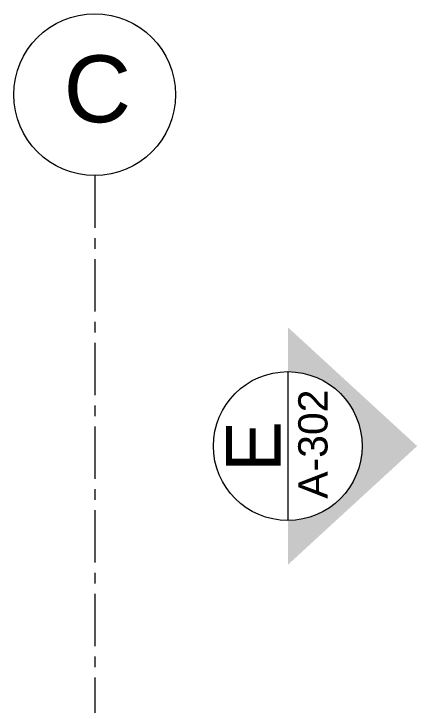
# Model space of a CAD drawing. Header units: centimetres. Extents: x 5667 to 17750, y 274 to 6203.
# Drawn here: x 8081.7 to 8178.2, y 1644.1 to 1809.4 of the extents above; entities that cross this region are included whole.
import ezdxf
from ezdxf.enums import TextEntityAlignment as Align

# ---------------------------------------------------------------- set-up
doc = ezdxf.new("R2010")
doc.units = ezdxf.units.CM
doc.header["$MEASUREMENT"] = 0
doc.linetypes.add('CENTERX2', pattern=[4, 2.5, -0.5, 0.5, -0.5])
doc.layers.get('0').update_dxf_attribs({"lineweight": 18})
doc.layers.add('G-ANNO-DIM', color=3, linetype='Continuous', lineweight=9)
doc.styles.add('ARIAL', font='arial.ttf')

# ---------------------------------------------------------------- blocks, each defined once
blk = doc.blocks.new('division')
at = {"linetype": 'CENTERX2', "ltscale": 5}
blk.add_line((0, 1474.86), (0, 19.33), dxfattribs=at)
blk.add_circle((0, 1494.19), 19.33)
at = {"linetype": 'CENTERX2', "ltscale": 5, "style": 'ARIAL'}
for p in [(-7.42, 1487.59), (-7.06, -6.48)]:
    blk.add_attdef('A', p, '', height=16, dxfattribs=at)
blk = doc.blocks.new('section plan')
h = blk.add_hatch(color=256)
h.dxf.hatch_style = 1
h.paths.add_polyline_path([(56.88, 0.31), (46.28, 0.31, -1), (10.72, 0.31), (0.12, 0.31), (28.5, -30.58)])
blk.add_line((46.28, 0.34), (10.72, 0.34))
blk.add_circle((28.5, 0.34), 17.78)
at = {"style": 'ARIAL'}
for tag, height, p in [('A', 13, (28.38, 8.58)), ('A-301', 7, (28.96, -5.66))]:
    blk.add_attdef(tag, text='', height=height, dxfattribs=at).set_placement(p, align=Align.MIDDLE_CENTER)

msp = doc.modelspace()

# ---------------------------------------------------------------- block references
at = {"layer": 'G-ANNO-DIM', "linetype": 'CENTERX2', "ltscale": 5}
ref = msp.add_blockref('division', (8101.08, 295.88), dxfattribs=at)
ref.add_attrib('A', 'C', (8093.65, 1783.46), dxfattribs={"layer": '0', "linetype": 'CENTERX2', "ltscale": 5, "height": 16, "style": 'ARIAL'})
at = {"layer": 'G-ANNO-DIM', "linetype": 'CENTERX2', "ltscale": 5, "rotation": 90}
msp.add_blockref('section plan', (8147.57, 1677.57), dxfattribs=at).add_auto_attribs({'A-301': 'A-302', 'A': 'E'})

doc.saveas('drawing.dxf')
